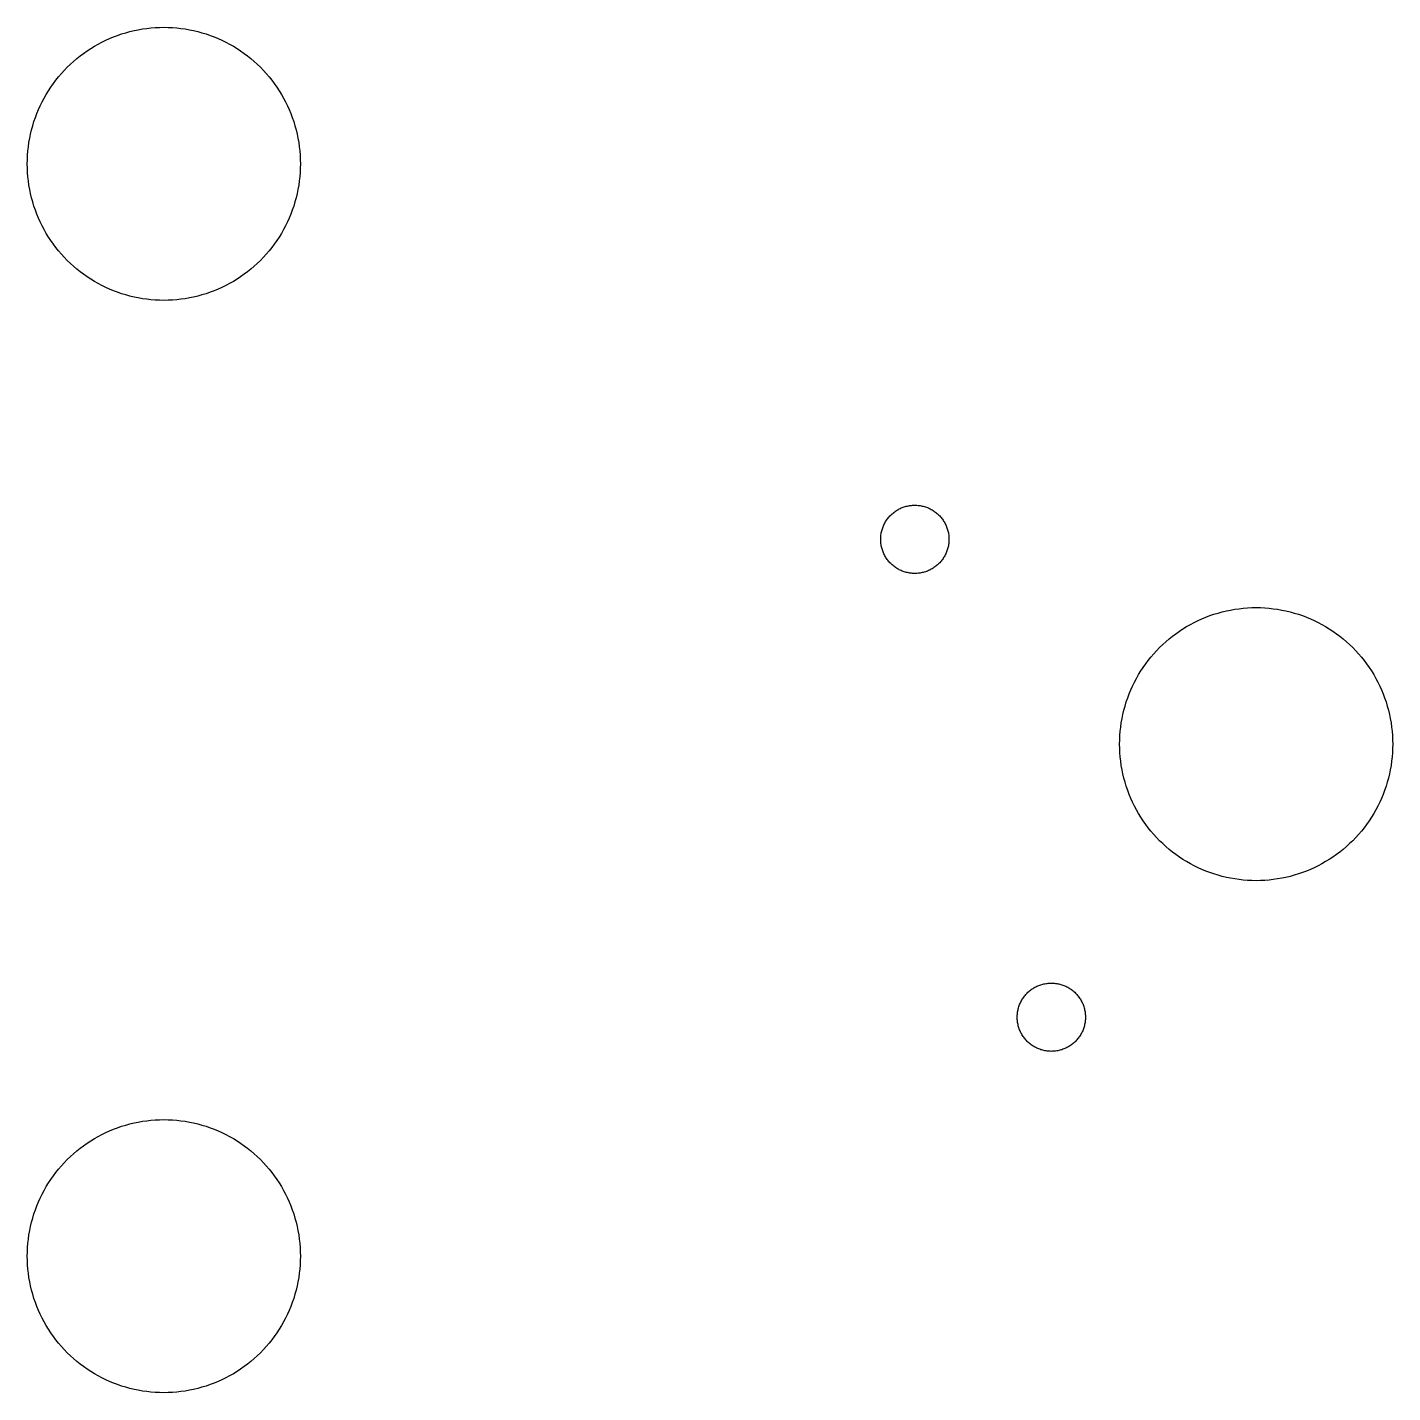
# Model space of a CAD drawing. Header units: metres. Extents: x 0 to 290, y 0 to 144.
# Drawn here: x 18.75 to 38.75, y 34.75 to 54.75 of the extents above; entities that cross this region are included whole.
import ezdxf

# ---------------------------------------------------------------- set-up
doc = ezdxf.new("R2010")
doc.units = ezdxf.units.M

msp = doc.modelspace()

# ---------------------------------------------------------------- linework, layer by layer
for p, q in [((19.9557, 54.5855), (20.0137, 54.6095)), ((20.0137, 54.6095), (20.0725, 54.6318)), ((20.0725, 54.6318), (20.132, 54.6521)), ((20.132, 54.6521), (20.192, 54.6706)), ((20.192, 54.6706), (20.2526, 54.6872)), ((20.2526, 54.6872), (20.3137, 54.7018)), ((20.3137, 54.7018), (20.3752, 54.7146)), ((20.3752, 54.7146), (20.4371, 54.7254)), ((20.4371, 54.7254), (20.4993, 54.7342)), ((20.4993, 54.7342), (20.5618, 54.7411)), ((20.5618, 54.7411), (20.6244, 54.746)), ((20.6244, 54.746), (20.6872, 54.749)), ((20.6872, 54.749), (20.75, 54.75)), ((20.75, 54.75), (20.8128, 54.749)), ((20.8128, 54.749), (20.8756, 54.746)), ((20.8756, 54.746), (20.9382, 54.7411)), ((20.9382, 54.7411), (21.0007, 54.7342)), ((21.0007, 54.7342), (21.0629, 54.7254)), ((21.0629, 54.7254), (21.1248, 54.7146)), ((21.1248, 54.7146), (21.1863, 54.7018)), ((21.1863, 54.7018), (21.2474, 54.6872)), ((21.2474, 54.6872), (21.308, 54.6706)), ((21.308, 54.6706), (21.368, 54.6521)), ((21.368, 54.6521), (21.4275, 54.6318)), ((21.4275, 54.6318), (21.4862, 54.6095)), ((21.4862, 54.6095), (21.5443, 54.5855)), ((19.5744, 54.368), (19.6258, 54.4042)), ((19.6258, 54.4042), (19.6783, 54.4386)), ((19.6783, 54.4386), (19.7319, 54.4715)), ((19.7319, 54.4715), (19.7865, 54.5026)), ((19.7865, 54.5026), (19.842, 54.532)), ((19.842, 54.532), (19.8984, 54.5596)), ((19.8984, 54.5596), (19.9557, 54.5855)), ((21.5443, 54.5855), (21.6015, 54.5596)), ((21.6015, 54.5596), (21.658, 54.532)), ((21.658, 54.532), (21.7135, 54.5026)), ((21.7135, 54.5026), (21.7681, 54.4715)), ((21.7681, 54.4715), (21.8216, 54.4386)), ((21.8216, 54.4386), (21.8742, 54.4042)), ((21.8742, 54.4042), (21.9256, 54.368)), ((19.3358, 54.1642), (19.3809, 54.2079)), ((19.3809, 54.2079), (19.4274, 54.2502)), ((19.4274, 54.2502), (19.4751, 54.291)), ((19.4751, 54.291), (19.5242, 54.3303)), ((19.5242, 54.3303), (19.5744, 54.368)), ((21.9256, 54.368), (21.9758, 54.3303)), ((21.9758, 54.3303), (22.0248, 54.291)), ((22.0248, 54.291), (22.0726, 54.2502)), ((22.0726, 54.2502), (22.1191, 54.2079)), ((22.1191, 54.2079), (22.1642, 54.1642)), ((19.1697, 53.9758), (19.209, 54.0248)), ((19.209, 54.0248), (19.2498, 54.0726)), ((19.2498, 54.0726), (19.2921, 54.1191)), ((19.2921, 54.1191), (19.3358, 54.1642)), ((22.1642, 54.1642), (22.2079, 54.1191)), ((22.2079, 54.1191), (22.2502, 54.0726)), ((22.2502, 54.0726), (22.291, 54.0248)), ((22.291, 54.0248), (22.3303, 53.9758)), ((19.0285, 53.7681), (19.0613, 53.8216)), ((19.0613, 53.8216), (19.0958, 53.8742)), ((19.0958, 53.8742), (19.132, 53.9256)), ((19.132, 53.9256), (19.1697, 53.9758)), ((22.3303, 53.9758), (22.368, 53.9256)), ((22.368, 53.9256), (22.4042, 53.8742)), ((22.4042, 53.8742), (22.4386, 53.8216)), ((22.4386, 53.8216), (22.4715, 53.7681)), ((18.9145, 53.5443), (18.9403, 53.6015)), ((18.9403, 53.6015), (18.968, 53.658)), ((18.968, 53.658), (18.9974, 53.7135)), ((18.9974, 53.7135), (19.0285, 53.7681)), ((22.4715, 53.7681), (22.5026, 53.7135)), ((22.5026, 53.7135), (22.532, 53.658)), ((22.532, 53.658), (22.5596, 53.6015)), ((22.5596, 53.6015), (22.5855, 53.5443)), ((18.8479, 53.368), (18.8682, 53.4275)), ((18.8682, 53.4275), (18.8904, 53.4862)), ((18.8904, 53.4862), (18.9145, 53.5443)), ((22.5855, 53.5443), (22.6095, 53.4862)), ((22.6095, 53.4862), (22.6318, 53.4275)), ((22.6318, 53.4275), (22.6521, 53.368)), ((18.7982, 53.1863), (18.8128, 53.2474)), ((18.8128, 53.2474), (18.8294, 53.308)), ((18.8294, 53.308), (18.8479, 53.368)), ((22.6521, 53.368), (22.6706, 53.308)), ((22.6706, 53.308), (22.6872, 53.2474)), ((22.6872, 53.2474), (22.7018, 53.1863)), ((18.7589, 52.9382), (18.7658, 53.0007)), ((18.7658, 53.0007), (18.7746, 53.0629)), ((18.7746, 53.0629), (18.7854, 53.1248)), ((18.7854, 53.1248), (18.7982, 53.1863)), ((22.7018, 53.1863), (22.7146, 53.1248)), ((22.7146, 53.1248), (22.7254, 53.0629)), ((22.7254, 53.0629), (22.7342, 53.0007)), ((22.7342, 53.0007), (22.7411, 52.9382)), ((18.75, 52.75), (18.751, 52.8128)), ((18.751, 52.8128), (18.7539, 52.8756)), ((18.7539, 52.8756), (18.7589, 52.9382)), ((22.7411, 52.9382), (22.746, 52.8756)), ((22.746, 52.8756), (22.749, 52.8128)), ((22.749, 52.8128), (22.75, 52.75)), ((18.751, 52.6872), (18.75, 52.75)), ((18.7539, 52.6244), (18.751, 52.6872)), ((18.7589, 52.5618), (18.7539, 52.6244)), ((22.746, 52.6244), (22.7411, 52.5618)), ((22.749, 52.6872), (22.746, 52.6244)), ((22.75, 52.75), (22.749, 52.6872)), ((18.7658, 52.4993), (18.7589, 52.5618)), ((18.7746, 52.4371), (18.7658, 52.4993)), ((18.7854, 52.3752), (18.7746, 52.4371)), ((22.7254, 52.4371), (22.7146, 52.3752)), ((22.7342, 52.4993), (22.7254, 52.4371)), ((22.7411, 52.5618), (22.7342, 52.4993)), ((18.7982, 52.3137), (18.7854, 52.3752)), ((18.8128, 52.2526), (18.7982, 52.3137)), ((18.8294, 52.192), (18.8128, 52.2526)), ((22.6872, 52.2526), (22.6706, 52.192)), ((22.7018, 52.3137), (22.6872, 52.2526)), ((22.7146, 52.3752), (22.7018, 52.3137)), ((18.8479, 52.132), (18.8294, 52.192)), ((18.8682, 52.0725), (18.8479, 52.132)), ((18.8904, 52.0137), (18.8682, 52.0725)), ((18.9145, 51.9557), (18.8904, 52.0137)), ((22.6095, 52.0137), (22.5855, 51.9557)), ((22.6318, 52.0725), (22.6095, 52.0137)), ((22.6521, 52.132), (22.6318, 52.0725)), ((22.6706, 52.192), (22.6521, 52.132)), ((18.9403, 51.8984), (18.9145, 51.9557)), ((18.968, 51.842), (18.9403, 51.8984)), ((18.9974, 51.7865), (18.968, 51.842)), ((22.532, 51.842), (22.5026, 51.7865)), ((22.5596, 51.8984), (22.532, 51.842)), ((22.5855, 51.9557), (22.5596, 51.8984)), ((19.0285, 51.7319), (18.9974, 51.7865)), ((19.0613, 51.6783), (19.0285, 51.7319)), ((19.0958, 51.6258), (19.0613, 51.6783)), ((19.132, 51.5744), (19.0958, 51.6258)), ((22.4042, 51.6258), (22.368, 51.5744)), ((22.4386, 51.6783), (22.4042, 51.6258)), ((22.4715, 51.7319), (22.4386, 51.6783)), ((22.5026, 51.7865), (22.4715, 51.7319)), ((19.1697, 51.5242), (19.132, 51.5744)), ((19.209, 51.4751), (19.1697, 51.5242)), ((19.2498, 51.4274), (19.209, 51.4751)), ((19.2921, 51.3809), (19.2498, 51.4274)), ((22.2502, 51.4274), (22.2079, 51.3809)), ((22.291, 51.4751), (22.2502, 51.4274)), ((22.3303, 51.5242), (22.291, 51.4751)), ((22.368, 51.5744), (22.3303, 51.5242)), ((19.3358, 51.3358), (19.2921, 51.3809)), ((19.3809, 51.2921), (19.3358, 51.3358)), ((19.4274, 51.2498), (19.3809, 51.2921)), ((19.4751, 51.209), (19.4274, 51.2498)), ((19.5242, 51.1697), (19.4751, 51.209)), ((22.0248, 51.209), (21.9758, 51.1697)), ((22.0726, 51.2498), (22.0248, 51.209)), ((22.1191, 51.2921), (22.0726, 51.2498)), ((22.1642, 51.3358), (22.1191, 51.2921)), ((22.2079, 51.3809), (22.1642, 51.3358)), ((19.5744, 51.132), (19.5242, 51.1697)), ((19.6258, 51.0958), (19.5744, 51.132)), ((19.6783, 51.0613), (19.6258, 51.0958)), ((19.7319, 51.0285), (19.6783, 51.0613)), ((19.7865, 50.9974), (19.7319, 51.0285)), ((21.7681, 51.0285), (21.7135, 50.9974)), ((21.8216, 51.0613), (21.7681, 51.0285)), ((21.8742, 51.0958), (21.8216, 51.0613)), ((21.9256, 51.132), (21.8742, 51.0958)), ((21.9758, 51.1697), (21.9256, 51.132)), ((19.842, 50.968), (19.7865, 50.9974)), ((19.8984, 50.9403), (19.842, 50.968)), ((19.9557, 50.9145), (19.8984, 50.9403)), ((20.0137, 50.8904), (19.9557, 50.9145)), ((20.0725, 50.8682), (20.0137, 50.8904)), ((20.132, 50.8479), (20.0725, 50.8682)), ((20.192, 50.8294), (20.132, 50.8479)), ((20.2526, 50.8128), (20.192, 50.8294)), ((20.3137, 50.7982), (20.2526, 50.8128)), ((21.2474, 50.8128), (21.1863, 50.7982)), ((21.308, 50.8294), (21.2474, 50.8128)), ((21.368, 50.8479), (21.308, 50.8294)), ((21.4275, 50.8682), (21.368, 50.8479)), ((21.4862, 50.8904), (21.4275, 50.8682)), ((21.5443, 50.9145), (21.4862, 50.8904)), ((21.6015, 50.9403), (21.5443, 50.9145)), ((21.658, 50.968), (21.6015, 50.9403)), ((21.7135, 50.9974), (21.658, 50.968)), ((20.3752, 50.7854), (20.3137, 50.7982)), ((20.4371, 50.7746), (20.3752, 50.7854)), ((20.4993, 50.7658), (20.4371, 50.7746)), ((20.5618, 50.7589), (20.4993, 50.7658)), ((20.6244, 50.7539), (20.5618, 50.7589)), ((20.6872, 50.751), (20.6244, 50.7539)), ((20.75, 50.75), (20.6872, 50.751)), ((20.8128, 50.751), (20.75, 50.75)), ((20.8756, 50.7539), (20.8128, 50.751)), ((20.9382, 50.7589), (20.8756, 50.7539)), ((21.0007, 50.7658), (20.9382, 50.7589)), ((21.0629, 50.7746), (21.0007, 50.7658)), ((21.1248, 50.7854), (21.0629, 50.7746)), ((21.1863, 50.7982), (21.1248, 50.7854)), ((31.3855, 47.5923), (31.3964, 47.6035)), ((31.3964, 47.6035), (31.4077, 47.6145)), ((31.4077, 47.6145), (31.4193, 47.625)), ((31.4193, 47.625), (31.4313, 47.6353)), ((31.4313, 47.6353), (31.4435, 47.6451)), ((31.4435, 47.6451), (31.4561, 47.6545)), ((31.4561, 47.6545), (31.4689, 47.6635)), ((31.4689, 47.6635), (31.4821, 47.6721)), ((31.4821, 47.6721), (31.4955, 47.6804)), ((31.4955, 47.6804), (31.5091, 47.6881)), ((31.5091, 47.6881), (31.523, 47.6955)), ((31.523, 47.6955), (31.5371, 47.7024)), ((31.5371, 47.7024), (31.5514, 47.7089)), ((31.5514, 47.7089), (31.5659, 47.7149)), ((31.5659, 47.7149), (31.5806, 47.7204)), ((31.5806, 47.7204), (31.5955, 47.7255)), ((31.5955, 47.7255), (31.6105, 47.7301)), ((31.6105, 47.7301), (31.6256, 47.7343)), ((31.6256, 47.7343), (31.6409, 47.7379)), ((31.6409, 47.7379), (31.6563, 47.7411)), ((31.6563, 47.7411), (31.6718, 47.7438)), ((31.6718, 47.7438), (31.6873, 47.746)), ((31.6873, 47.746), (31.7029, 47.7478)), ((31.7029, 47.7478), (31.7186, 47.749)), ((31.7186, 47.749), (31.7343, 47.7497)), ((31.7343, 47.7497), (31.75, 47.75)), ((31.75, 47.75), (31.7657, 47.7497)), ((31.7657, 47.7497), (31.7814, 47.749)), ((31.7814, 47.749), (31.797, 47.7478)), ((31.797, 47.7478), (31.8127, 47.746)), ((31.8127, 47.746), (31.8282, 47.7438)), ((31.8282, 47.7438), (31.8437, 47.7411)), ((31.8437, 47.7411), (31.8591, 47.7379)), ((31.8591, 47.7379), (31.8743, 47.7343)), ((31.8743, 47.7343), (31.8895, 47.7301)), ((31.8895, 47.7301), (31.9045, 47.7255)), ((31.9045, 47.7255), (31.9194, 47.7204)), ((31.9194, 47.7204), (31.9341, 47.7149)), ((31.9341, 47.7149), (31.9486, 47.7089)), ((31.9486, 47.7089), (31.9629, 47.7024)), ((31.9629, 47.7024), (31.977, 47.6955)), ((31.977, 47.6955), (31.9909, 47.6881)), ((31.9909, 47.6881), (32.0045, 47.6804)), ((32.0045, 47.6804), (32.0179, 47.6721)), ((32.0179, 47.6721), (32.031, 47.6635)), ((32.031, 47.6635), (32.0439, 47.6545)), ((32.0439, 47.6545), (32.0564, 47.6451)), ((32.0564, 47.6451), (32.0687, 47.6353)), ((32.0687, 47.6353), (32.0806, 47.625)), ((32.0806, 47.625), (32.0923, 47.6145)), ((32.0923, 47.6145), (32.1035, 47.6035)), ((32.1035, 47.6035), (32.1145, 47.5923)), ((31.2699, 47.3895), (31.2745, 47.4045)), ((31.2745, 47.4045), (31.2796, 47.4194)), ((31.2796, 47.4194), (31.2851, 47.4341)), ((31.2851, 47.4341), (31.2911, 47.4486)), ((31.2911, 47.4486), (31.2976, 47.4629)), ((31.2976, 47.4629), (31.3045, 47.477)), ((31.3045, 47.477), (31.3118, 47.4909)), ((31.3118, 47.4909), (31.3196, 47.5045)), ((31.3196, 47.5045), (31.3278, 47.5179)), ((31.3278, 47.5179), (31.3365, 47.531)), ((31.3365, 47.531), (31.3455, 47.5439)), ((31.3455, 47.5439), (31.3549, 47.5564)), ((31.3549, 47.5564), (31.3647, 47.5687)), ((31.3647, 47.5687), (31.3749, 47.5806)), ((31.3749, 47.5806), (31.3855, 47.5923)), ((32.1145, 47.5923), (32.125, 47.5806)), ((32.125, 47.5806), (32.1353, 47.5687)), ((32.1353, 47.5687), (32.1451, 47.5564)), ((32.1451, 47.5564), (32.1545, 47.5439)), ((32.1545, 47.5439), (32.1635, 47.531)), ((32.1635, 47.531), (32.1721, 47.5179)), ((32.1721, 47.5179), (32.1804, 47.5045)), ((32.1804, 47.5045), (32.1881, 47.4909)), ((32.1881, 47.4909), (32.1955, 47.477)), ((32.1955, 47.477), (32.2024, 47.4629)), ((32.2024, 47.4629), (32.2089, 47.4486)), ((32.2089, 47.4486), (32.2149, 47.4341)), ((32.2149, 47.4341), (32.2204, 47.4194)), ((32.2204, 47.4194), (32.2255, 47.4045)), ((32.2255, 47.4045), (32.2301, 47.3895)), ((31.25, 47.25), (31.2502, 47.2657)), ((31.2502, 47.2343), (31.25, 47.25)), ((31.2502, 47.2657), (31.251, 47.2814)), ((31.251, 47.2186), (31.2502, 47.2343)), ((31.251, 47.2814), (31.2522, 47.297)), ((31.2522, 47.2029), (31.251, 47.2186)), ((31.2522, 47.297), (31.2539, 47.3127)), ((31.2539, 47.1873), (31.2522, 47.2029)), ((31.2539, 47.3127), (31.2561, 47.3282)), ((31.2561, 47.3282), (31.2589, 47.3437)), ((31.2589, 47.3437), (31.262, 47.3591)), ((31.262, 47.3591), (31.2657, 47.3743)), ((31.2657, 47.3743), (31.2699, 47.3895)), ((32.2301, 47.3895), (32.2343, 47.3743)), ((32.2343, 47.3743), (32.2379, 47.3591)), ((32.2379, 47.3591), (32.2411, 47.3437)), ((32.2411, 47.3437), (32.2438, 47.3282)), ((32.2438, 47.3282), (32.246, 47.3127)), ((32.246, 47.3127), (32.2478, 47.297)), ((32.2478, 47.2029), (32.246, 47.1873)), ((32.2478, 47.297), (32.249, 47.2814)), ((32.249, 47.2186), (32.2478, 47.2029)), ((32.249, 47.2814), (32.2497, 47.2657)), ((32.2497, 47.2343), (32.249, 47.2186)), ((32.2497, 47.2657), (32.25, 47.25)), ((32.25, 47.25), (32.2497, 47.2343)), ((31.2561, 47.1718), (31.2539, 47.1873)), ((31.2589, 47.1563), (31.2561, 47.1718)), ((31.262, 47.1409), (31.2589, 47.1563)), ((31.2657, 47.1256), (31.262, 47.1409)), ((31.2699, 47.1105), (31.2657, 47.1256)), ((31.2745, 47.0955), (31.2699, 47.1105)), ((31.2796, 47.0806), (31.2745, 47.0955)), ((31.2851, 47.0659), (31.2796, 47.0806)), ((31.2911, 47.0514), (31.2851, 47.0659)), ((31.2976, 47.0371), (31.2911, 47.0514)), ((31.3045, 47.023), (31.2976, 47.0371)), ((31.3118, 47.0091), (31.3045, 47.023)), ((31.3196, 46.9955), (31.3118, 47.0091)), ((32.1881, 47.0091), (32.1804, 46.9955)), ((32.1955, 47.023), (32.1881, 47.0091)), ((32.2024, 47.0371), (32.1955, 47.023)), ((32.2089, 47.0514), (32.2024, 47.0371)), ((32.2149, 47.0659), (32.2089, 47.0514)), ((32.2204, 47.0806), (32.2149, 47.0659)), ((32.2255, 47.0955), (32.2204, 47.0806)), ((32.2301, 47.1105), (32.2255, 47.0955)), ((32.2343, 47.1256), (32.2301, 47.1105)), ((32.2379, 47.1409), (32.2343, 47.1256)), ((32.2411, 47.1563), (32.2379, 47.1409)), ((32.2438, 47.1718), (32.2411, 47.1563)), ((32.246, 47.1873), (32.2438, 47.1718)), ((31.3278, 46.9821), (31.3196, 46.9955)), ((31.3365, 46.9689), (31.3278, 46.9821)), ((31.3455, 46.9561), (31.3365, 46.9689)), ((31.3549, 46.9435), (31.3455, 46.9561)), ((31.3647, 46.9313), (31.3549, 46.9435)), ((31.3749, 46.9193), (31.3647, 46.9313)), ((31.3855, 46.9077), (31.3749, 46.9193)), ((31.3964, 46.8964), (31.3855, 46.9077)), ((31.4077, 46.8855), (31.3964, 46.8964)), ((31.4193, 46.8749), (31.4077, 46.8855)), ((31.4313, 46.8647), (31.4193, 46.8749)), ((31.4435, 46.8549), (31.4313, 46.8647)), ((31.4561, 46.8455), (31.4435, 46.8549)), ((31.4689, 46.8365), (31.4561, 46.8455)), ((31.4821, 46.8278), (31.4689, 46.8365)), ((31.4955, 46.8196), (31.4821, 46.8278)), ((31.5091, 46.8118), (31.4955, 46.8196)), ((31.523, 46.8045), (31.5091, 46.8118)), ((31.5371, 46.7976), (31.523, 46.8045)), ((31.977, 46.8045), (31.9629, 46.7976)), ((31.9909, 46.8118), (31.977, 46.8045)), ((32.0045, 46.8196), (31.9909, 46.8118)), ((32.0179, 46.8278), (32.0045, 46.8196)), ((32.031, 46.8365), (32.0179, 46.8278)), ((32.0439, 46.8455), (32.031, 46.8365)), ((32.0564, 46.8549), (32.0439, 46.8455)), ((32.0687, 46.8647), (32.0564, 46.8549)), ((32.0806, 46.8749), (32.0687, 46.8647)), ((32.0923, 46.8855), (32.0806, 46.8749)), ((32.1035, 46.8964), (32.0923, 46.8855)), ((32.1145, 46.9077), (32.1035, 46.8964)), ((32.125, 46.9193), (32.1145, 46.9077)), ((32.1353, 46.9313), (32.125, 46.9193)), ((32.1451, 46.9435), (32.1353, 46.9313)), ((32.1545, 46.9561), (32.1451, 46.9435)), ((32.1635, 46.9689), (32.1545, 46.9561)), ((32.1721, 46.9821), (32.1635, 46.9689)), ((32.1804, 46.9955), (32.1721, 46.9821)), ((31.5514, 46.7911), (31.5371, 46.7976)), ((31.5659, 46.7851), (31.5514, 46.7911)), ((31.5806, 46.7796), (31.5659, 46.7851)), ((31.5955, 46.7745), (31.5806, 46.7796)), ((31.6105, 46.7699), (31.5955, 46.7745)), ((31.6256, 46.7657), (31.6105, 46.7699)), ((31.6409, 46.762), (31.6256, 46.7657)), ((31.6563, 46.7589), (31.6409, 46.762)), ((31.6718, 46.7561), (31.6563, 46.7589)), ((31.6873, 46.7539), (31.6718, 46.7561)), ((31.7029, 46.7522), (31.6873, 46.7539)), ((31.7186, 46.751), (31.7029, 46.7522)), ((31.7343, 46.7502), (31.7186, 46.751)), ((31.75, 46.75), (31.7343, 46.7502)), ((31.7657, 46.7502), (31.75, 46.75)), ((31.7814, 46.751), (31.7657, 46.7502)), ((31.797, 46.7522), (31.7814, 46.751)), ((31.8127, 46.7539), (31.797, 46.7522)), ((31.8282, 46.7561), (31.8127, 46.7539)), ((31.8437, 46.7589), (31.8282, 46.7561)), ((31.8591, 46.762), (31.8437, 46.7589)), ((31.8743, 46.7657), (31.8591, 46.762)), ((31.8895, 46.7699), (31.8743, 46.7657)), ((31.9045, 46.7745), (31.8895, 46.7699)), ((31.9194, 46.7796), (31.9045, 46.7745)), ((31.9341, 46.7851), (31.9194, 46.7796)), ((31.9486, 46.7911), (31.9341, 46.7851)), ((31.9629, 46.7976), (31.9486, 46.7911)), ((36.2526, 46.1872), (36.3137, 46.2018)), ((36.3137, 46.2018), (36.3752, 46.2146)), ((36.3752, 46.2146), (36.4371, 46.2254)), ((36.4371, 46.2254), (36.4993, 46.2342)), ((36.4993, 46.2342), (36.5618, 46.2411)), ((36.5618, 46.2411), (36.6244, 46.246)), ((36.6244, 46.246), (36.6872, 46.249)), ((36.6872, 46.249), (36.75, 46.25)), ((36.75, 46.25), (36.8128, 46.249)), ((36.8128, 46.249), (36.8756, 46.246)), ((36.8756, 46.246), (36.9382, 46.2411)), ((36.9382, 46.2411), (37.0007, 46.2342)), ((37.0007, 46.2342), (37.0629, 46.2254)), ((37.0629, 46.2254), (37.1248, 46.2146)), ((37.1248, 46.2146), (37.1863, 46.2018)), ((37.1863, 46.2018), (37.2474, 46.1872)), ((35.7319, 45.9715), (35.7865, 46.0026)), ((35.7865, 46.0026), (35.842, 46.032)), ((35.842, 46.032), (35.8984, 46.0596)), ((35.8984, 46.0596), (35.9557, 46.0855)), ((35.9557, 46.0855), (36.0137, 46.1095)), ((36.0137, 46.1095), (36.0725, 46.1318)), ((36.0725, 46.1318), (36.132, 46.1521)), ((36.132, 46.1521), (36.192, 46.1706)), ((36.192, 46.1706), (36.2526, 46.1872)), ((37.2474, 46.1872), (37.308, 46.1706)), ((37.308, 46.1706), (37.368, 46.1521)), ((37.368, 46.1521), (37.4275, 46.1318)), ((37.4275, 46.1318), (37.4862, 46.1095)), ((37.4862, 46.1095), (37.5443, 46.0855)), ((37.5443, 46.0855), (37.6015, 46.0596)), ((37.6015, 46.0596), (37.658, 46.032)), ((37.658, 46.032), (37.7135, 46.0026)), ((37.7135, 46.0026), (37.7681, 45.9715)), ((35.4751, 45.791), (35.5242, 45.8303)), ((35.5242, 45.8303), (35.5744, 45.868)), ((35.5744, 45.868), (35.6258, 45.9042)), ((35.6258, 45.9042), (35.6783, 45.9386)), ((35.6783, 45.9386), (35.7319, 45.9715)), ((37.7681, 45.9715), (37.8216, 45.9386)), ((37.8216, 45.9386), (37.8742, 45.9042)), ((37.8742, 45.9042), (37.9256, 45.868)), ((37.9256, 45.868), (37.9758, 45.8303)), ((37.9758, 45.8303), (38.0248, 45.791)), ((35.2498, 45.5726), (35.2921, 45.6191)), ((35.2921, 45.6191), (35.3358, 45.6642)), ((35.3358, 45.6642), (35.3809, 45.7079)), ((35.3809, 45.7079), (35.4274, 45.7502)), ((35.4274, 45.7502), (35.4751, 45.791)), ((38.0248, 45.791), (38.0726, 45.7502)), ((38.0726, 45.7502), (38.1191, 45.7079)), ((38.1191, 45.7079), (38.1642, 45.6642)), ((38.1642, 45.6642), (38.2079, 45.6191)), ((38.2079, 45.6191), (38.2502, 45.5726)), ((35.0958, 45.3742), (35.132, 45.4256)), ((35.132, 45.4256), (35.1697, 45.4758)), ((35.1697, 45.4758), (35.209, 45.5248)), ((35.209, 45.5248), (35.2498, 45.5726)), ((38.2502, 45.5726), (38.291, 45.5248)), ((38.291, 45.5248), (38.3303, 45.4758)), ((38.3303, 45.4758), (38.368, 45.4256)), ((38.368, 45.4256), (38.4042, 45.3742)), ((34.968, 45.158), (34.9974, 45.2135)), ((34.9974, 45.2135), (35.0285, 45.2681)), ((35.0285, 45.2681), (35.0613, 45.3216)), ((35.0613, 45.3216), (35.0958, 45.3742)), ((38.4042, 45.3742), (38.4386, 45.3216)), ((38.4386, 45.3216), (38.4715, 45.2681)), ((38.4715, 45.2681), (38.5026, 45.2135)), ((38.5026, 45.2135), (38.532, 45.158)), ((34.8904, 44.9862), (34.9145, 45.0443)), ((34.9145, 45.0443), (34.9403, 45.1015)), ((34.9403, 45.1015), (34.968, 45.158)), ((38.532, 45.158), (38.5596, 45.1015)), ((38.5596, 45.1015), (38.5855, 45.0443)), ((38.5855, 45.0443), (38.6095, 44.9862)), ((34.8128, 44.7474), (34.8294, 44.808)), ((34.8294, 44.808), (34.8479, 44.868)), ((34.8479, 44.868), (34.8682, 44.9275)), ((34.8682, 44.9275), (34.8904, 44.9862)), ((38.6095, 44.9862), (38.6318, 44.9275)), ((38.6318, 44.9275), (38.6521, 44.868)), ((38.6521, 44.868), (38.6706, 44.808)), ((38.6706, 44.808), (38.6872, 44.7474)), ((34.7746, 44.5629), (34.7854, 44.6248)), ((34.7854, 44.6248), (34.7982, 44.6863)), ((34.7982, 44.6863), (34.8128, 44.7474)), ((38.6872, 44.7474), (38.7018, 44.6863)), ((38.7018, 44.6863), (38.7146, 44.6248)), ((38.7146, 44.6248), (38.7254, 44.5629)), ((34.7539, 44.3756), (34.7589, 44.4382)), ((34.7589, 44.4382), (34.7658, 44.5007)), ((34.7658, 44.5007), (34.7746, 44.5629)), ((38.7254, 44.5629), (38.7342, 44.5007)), ((38.7342, 44.5007), (38.7411, 44.4382)), ((38.7411, 44.4382), (38.746, 44.3756)), ((34.75, 44.25), (34.751, 44.3128)), ((34.751, 44.1872), (34.75, 44.25)), ((34.751, 44.3128), (34.7539, 44.3756)), ((38.746, 44.3756), (38.749, 44.3128)), ((38.749, 44.3128), (38.75, 44.25)), ((38.75, 44.25), (38.749, 44.1872)), ((34.7539, 44.1244), (34.751, 44.1872)), ((34.7589, 44.0618), (34.7539, 44.1244)), ((34.7658, 43.9993), (34.7589, 44.0618)), ((38.7411, 44.0618), (38.7342, 43.9993)), ((38.746, 44.1244), (38.7411, 44.0618)), ((38.749, 44.1872), (38.746, 44.1244)), ((34.7746, 43.9371), (34.7658, 43.9993)), ((34.7854, 43.8752), (34.7746, 43.9371)), ((34.7982, 43.8137), (34.7854, 43.8752)), ((34.8128, 43.7526), (34.7982, 43.8137)), ((38.7018, 43.8137), (38.6872, 43.7526)), ((38.7146, 43.8752), (38.7018, 43.8137)), ((38.7254, 43.9371), (38.7146, 43.8752)), ((38.7342, 43.9993), (38.7254, 43.9371)), ((34.8294, 43.692), (34.8128, 43.7526)), ((34.8479, 43.632), (34.8294, 43.692)), ((34.8682, 43.5725), (34.8479, 43.632)), ((38.6521, 43.632), (38.6318, 43.5725)), ((38.6706, 43.692), (38.6521, 43.632)), ((38.6872, 43.7526), (38.6706, 43.692)), ((34.8904, 43.5137), (34.8682, 43.5725)), ((34.9145, 43.4557), (34.8904, 43.5137)), ((34.9403, 43.3984), (34.9145, 43.4557)), ((38.5855, 43.4557), (38.5596, 43.3984)), ((38.6095, 43.5137), (38.5855, 43.4557)), ((38.6318, 43.5725), (38.6095, 43.5137)), ((34.968, 43.342), (34.9403, 43.3984)), ((34.9974, 43.2865), (34.968, 43.342)), ((35.0285, 43.2319), (34.9974, 43.2865)), ((35.0613, 43.1783), (35.0285, 43.2319)), ((38.4715, 43.2319), (38.4386, 43.1783)), ((38.5026, 43.2865), (38.4715, 43.2319)), ((38.532, 43.342), (38.5026, 43.2865)), ((38.5596, 43.3984), (38.532, 43.342)), ((35.0958, 43.1258), (35.0613, 43.1783)), ((35.132, 43.0744), (35.0958, 43.1258)), ((35.1697, 43.0242), (35.132, 43.0744)), ((35.209, 42.9751), (35.1697, 43.0242)), ((38.3303, 43.0242), (38.291, 42.9751)), ((38.368, 43.0744), (38.3303, 43.0242)), ((38.4042, 43.1258), (38.368, 43.0744)), ((38.4386, 43.1783), (38.4042, 43.1258)), ((35.2498, 42.9274), (35.209, 42.9751)), ((35.2921, 42.8809), (35.2498, 42.9274)), ((35.3358, 42.8358), (35.2921, 42.8809)), ((35.3809, 42.7921), (35.3358, 42.8358)), ((38.1642, 42.8358), (38.1191, 42.7921)), ((38.2079, 42.8809), (38.1642, 42.8358)), ((38.2502, 42.9274), (38.2079, 42.8809)), ((38.291, 42.9751), (38.2502, 42.9274)), ((35.4274, 42.7498), (35.3809, 42.7921)), ((35.4751, 42.709), (35.4274, 42.7498)), ((35.5242, 42.6697), (35.4751, 42.709)), ((35.5744, 42.632), (35.5242, 42.6697)), ((35.6258, 42.5958), (35.5744, 42.632)), ((37.9256, 42.632), (37.8742, 42.5958)), ((37.9758, 42.6697), (37.9256, 42.632)), ((38.0248, 42.709), (37.9758, 42.6697)), ((38.0726, 42.7498), (38.0248, 42.709)), ((38.1191, 42.7921), (38.0726, 42.7498)), ((35.6783, 42.5613), (35.6258, 42.5958)), ((35.7319, 42.5285), (35.6783, 42.5613)), ((35.7865, 42.4974), (35.7319, 42.5285)), ((35.842, 42.468), (35.7865, 42.4974)), ((35.8984, 42.4403), (35.842, 42.468)), ((35.9557, 42.4145), (35.8984, 42.4403)), ((36.0137, 42.3904), (35.9557, 42.4145)), ((37.5443, 42.4145), (37.4862, 42.3904)), ((37.6015, 42.4403), (37.5443, 42.4145)), ((37.658, 42.468), (37.6015, 42.4403)), ((37.7135, 42.4974), (37.658, 42.468)), ((37.7681, 42.5285), (37.7135, 42.4974)), ((37.8216, 42.5613), (37.7681, 42.5285)), ((37.8742, 42.5958), (37.8216, 42.5613)), ((36.0725, 42.3682), (36.0137, 42.3904)), ((36.132, 42.3479), (36.0725, 42.3682)), ((36.192, 42.3294), (36.132, 42.3479)), ((36.2526, 42.3128), (36.192, 42.3294)), ((36.3137, 42.2982), (36.2526, 42.3128)), ((36.3752, 42.2854), (36.3137, 42.2982)), ((36.4371, 42.2746), (36.3752, 42.2854)), ((36.4993, 42.2658), (36.4371, 42.2746)), ((36.5618, 42.2589), (36.4993, 42.2658)), ((36.6244, 42.2539), (36.5618, 42.2589)), ((36.6872, 42.251), (36.6244, 42.2539)), ((36.75, 42.25), (36.6872, 42.251)), ((36.8128, 42.251), (36.75, 42.25)), ((36.8756, 42.2539), (36.8128, 42.251)), ((36.9382, 42.2589), (36.8756, 42.2539)), ((37.0007, 42.2658), (36.9382, 42.2589)), ((37.0629, 42.2746), (37.0007, 42.2658)), ((37.1248, 42.2854), (37.0629, 42.2746)), ((37.1863, 42.2982), (37.1248, 42.2854)), ((37.2474, 42.3128), (37.1863, 42.2982)), ((37.308, 42.3294), (37.2474, 42.3128)), ((37.368, 42.3479), (37.308, 42.3294)), ((37.4275, 42.3682), (37.368, 42.3479)), ((37.4862, 42.3904), (37.4275, 42.3682)), ((33.3855, 40.5923), (33.3964, 40.6035)), ((33.3964, 40.6035), (33.4077, 40.6145)), ((33.4077, 40.6145), (33.4193, 40.625)), ((33.4193, 40.625), (33.4313, 40.6353)), ((33.4313, 40.6353), (33.4435, 40.6451)), ((33.4435, 40.6451), (33.4561, 40.6545)), ((33.4561, 40.6545), (33.4689, 40.6635)), ((33.4689, 40.6635), (33.4821, 40.6721)), ((33.4821, 40.6721), (33.4955, 40.6804)), ((33.4955, 40.6804), (33.5091, 40.6881)), ((33.5091, 40.6881), (33.523, 40.6955)), ((33.523, 40.6955), (33.5371, 40.7024)), ((33.5371, 40.7024), (33.5514, 40.7089)), ((33.5514, 40.7089), (33.5659, 40.7149)), ((33.5659, 40.7149), (33.5806, 40.7204)), ((33.5806, 40.7204), (33.5955, 40.7255)), ((33.5955, 40.7255), (33.6105, 40.7301)), ((33.6105, 40.7301), (33.6256, 40.7343)), ((33.6256, 40.7343), (33.6409, 40.7379)), ((33.6409, 40.7379), (33.6563, 40.7411)), ((33.6563, 40.7411), (33.6718, 40.7438)), ((33.6718, 40.7438), (33.6873, 40.746)), ((33.6873, 40.746), (33.7029, 40.7478)), ((33.7029, 40.7478), (33.7186, 40.749)), ((33.7186, 40.749), (33.7343, 40.7497)), ((33.7343, 40.7497), (33.75, 40.75)), ((33.75, 40.75), (33.7657, 40.7497)), ((33.7657, 40.7497), (33.7814, 40.749)), ((33.7814, 40.749), (33.797, 40.7478)), ((33.797, 40.7478), (33.8127, 40.746)), ((33.8127, 40.746), (33.8282, 40.7438)), ((33.8282, 40.7438), (33.8437, 40.7411)), ((33.8437, 40.7411), (33.8591, 40.7379)), ((33.8591, 40.7379), (33.8743, 40.7343)), ((33.8743, 40.7343), (33.8895, 40.7301)), ((33.8895, 40.7301), (33.9045, 40.7255)), ((33.9045, 40.7255), (33.9194, 40.7204)), ((33.9194, 40.7204), (33.9341, 40.7149)), ((33.9341, 40.7149), (33.9486, 40.7089)), ((33.9486, 40.7089), (33.9629, 40.7024)), ((33.9629, 40.7024), (33.977, 40.6955)), ((33.977, 40.6955), (33.9909, 40.6881)), ((33.9909, 40.6881), (34.0045, 40.6804)), ((34.0045, 40.6804), (34.0179, 40.6721)), ((34.0179, 40.6721), (34.031, 40.6635)), ((34.031, 40.6635), (34.0439, 40.6545)), ((34.0439, 40.6545), (34.0564, 40.6451)), ((34.0564, 40.6451), (34.0687, 40.6353)), ((34.0687, 40.6353), (34.0806, 40.625)), ((34.0806, 40.625), (34.0923, 40.6145)), ((34.0923, 40.6145), (34.1035, 40.6035)), ((34.1035, 40.6035), (34.1145, 40.5923)), ((33.2699, 40.3895), (33.2745, 40.4045)), ((33.2745, 40.4045), (33.2796, 40.4194)), ((33.2796, 40.4194), (33.2851, 40.4341)), ((33.2851, 40.4341), (33.2911, 40.4486)), ((33.2911, 40.4486), (33.2976, 40.4629)), ((33.2976, 40.4629), (33.3045, 40.477)), ((33.3045, 40.477), (33.3118, 40.4909)), ((33.3118, 40.4909), (33.3196, 40.5045)), ((33.3196, 40.5045), (33.3278, 40.5179)), ((33.3278, 40.5179), (33.3365, 40.531)), ((33.3365, 40.531), (33.3455, 40.5439)), ((33.3455, 40.5439), (33.3549, 40.5564)), ((33.3549, 40.5564), (33.3647, 40.5687)), ((33.3647, 40.5687), (33.3749, 40.5806)), ((33.3749, 40.5806), (33.3855, 40.5923)), ((34.1145, 40.5923), (34.125, 40.5806)), ((34.125, 40.5806), (34.1353, 40.5687)), ((34.1353, 40.5687), (34.1451, 40.5564)), ((34.1451, 40.5564), (34.1545, 40.5439)), ((34.1545, 40.5439), (34.1635, 40.531)), ((34.1635, 40.531), (34.1721, 40.5179)), ((34.1721, 40.5179), (34.1804, 40.5045)), ((34.1804, 40.5045), (34.1881, 40.4909)), ((34.1881, 40.4909), (34.1955, 40.477)), ((34.1955, 40.477), (34.2024, 40.4629)), ((34.2024, 40.4629), (34.2089, 40.4486)), ((34.2089, 40.4486), (34.2149, 40.4341)), ((34.2149, 40.4341), (34.2204, 40.4194)), ((34.2204, 40.4194), (34.2255, 40.4045)), ((34.2255, 40.4045), (34.2301, 40.3895)), ((33.25, 40.25), (33.2502, 40.2657)), ((33.2502, 40.2343), (33.25, 40.25)), ((33.2502, 40.2657), (33.251, 40.2814)), ((33.251, 40.2186), (33.2502, 40.2343)), ((33.251, 40.2814), (33.2522, 40.297)), ((33.2522, 40.2029), (33.251, 40.2186)), ((33.2522, 40.297), (33.2539, 40.3127)), ((33.2539, 40.1873), (33.2522, 40.2029)), ((33.2539, 40.3127), (33.2561, 40.3282)), ((33.2561, 40.3282), (33.2589, 40.3437)), ((33.2589, 40.3437), (33.262, 40.3591)), ((33.262, 40.3591), (33.2657, 40.3743)), ((33.2657, 40.3743), (33.2699, 40.3895)), ((34.2301, 40.3895), (34.2343, 40.3743)), ((34.2343, 40.3743), (34.2379, 40.3591)), ((34.2379, 40.3591), (34.2411, 40.3437)), ((34.2411, 40.3437), (34.2438, 40.3282)), ((34.2438, 40.3282), (34.246, 40.3127)), ((34.246, 40.3127), (34.2478, 40.297)), ((34.2478, 40.2029), (34.246, 40.1873)), ((34.2478, 40.297), (34.249, 40.2814)), ((34.249, 40.2186), (34.2478, 40.2029)), ((34.249, 40.2814), (34.2497, 40.2657)), ((34.2497, 40.2343), (34.249, 40.2186)), ((34.2497, 40.2657), (34.25, 40.25)), ((34.25, 40.25), (34.2497, 40.2343)), ((33.2561, 40.1718), (33.2539, 40.1873)), ((33.2589, 40.1563), (33.2561, 40.1718)), ((33.262, 40.1409), (33.2589, 40.1563)), ((33.2657, 40.1256), (33.262, 40.1409)), ((33.2699, 40.1105), (33.2657, 40.1256)), ((33.2745, 40.0955), (33.2699, 40.1105)), ((33.2796, 40.0806), (33.2745, 40.0955)), ((33.2851, 40.0659), (33.2796, 40.0806)), ((33.2911, 40.0514), (33.2851, 40.0659)), ((33.2976, 40.0371), (33.2911, 40.0514)), ((33.3045, 40.023), (33.2976, 40.0371)), ((33.3118, 40.0091), (33.3045, 40.023)), ((33.3196, 39.9955), (33.3118, 40.0091)), ((34.1881, 40.0091), (34.1804, 39.9955)), ((34.1955, 40.023), (34.1881, 40.0091)), ((34.2024, 40.0371), (34.1955, 40.023)), ((34.2089, 40.0514), (34.2024, 40.0371)), ((34.2149, 40.0659), (34.2089, 40.0514)), ((34.2204, 40.0806), (34.2149, 40.0659)), ((34.2255, 40.0955), (34.2204, 40.0806)), ((34.2301, 40.1105), (34.2255, 40.0955)), ((34.2343, 40.1256), (34.2301, 40.1105)), ((34.2379, 40.1409), (34.2343, 40.1256)), ((34.2411, 40.1563), (34.2379, 40.1409)), ((34.2438, 40.1718), (34.2411, 40.1563)), ((34.246, 40.1873), (34.2438, 40.1718)), ((33.3278, 39.9821), (33.3196, 39.9955)), ((33.3365, 39.9689), (33.3278, 39.9821)), ((33.3455, 39.9561), (33.3365, 39.9689)), ((33.3549, 39.9435), (33.3455, 39.9561)), ((33.3647, 39.9313), (33.3549, 39.9435)), ((33.3749, 39.9193), (33.3647, 39.9313)), ((33.3855, 39.9077), (33.3749, 39.9193)), ((33.3964, 39.8964), (33.3855, 39.9077)), ((33.4077, 39.8855), (33.3964, 39.8964)), ((33.4193, 39.8749), (33.4077, 39.8855)), ((33.4313, 39.8647), (33.4193, 39.8749)), ((33.4435, 39.8549), (33.4313, 39.8647)), ((33.4561, 39.8455), (33.4435, 39.8549)), ((33.4689, 39.8365), (33.4561, 39.8455)), ((33.4821, 39.8278), (33.4689, 39.8365)), ((33.4955, 39.8196), (33.4821, 39.8278)), ((33.5091, 39.8118), (33.4955, 39.8196)), ((33.523, 39.8045), (33.5091, 39.8118)), ((33.5371, 39.7976), (33.523, 39.8045)), ((33.977, 39.8045), (33.9629, 39.7976)), ((33.9909, 39.8118), (33.977, 39.8045)), ((34.0045, 39.8196), (33.9909, 39.8118)), ((34.0179, 39.8278), (34.0045, 39.8196)), ((34.031, 39.8365), (34.0179, 39.8278)), ((34.0439, 39.8455), (34.031, 39.8365)), ((34.0564, 39.8549), (34.0439, 39.8455)), ((34.0687, 39.8647), (34.0564, 39.8549)), ((34.0806, 39.8749), (34.0687, 39.8647)), ((34.0923, 39.8855), (34.0806, 39.8749)), ((34.1035, 39.8964), (34.0923, 39.8855)), ((34.1145, 39.9077), (34.1035, 39.8964)), ((34.125, 39.9193), (34.1145, 39.9077)), ((34.1353, 39.9313), (34.125, 39.9193)), ((34.1451, 39.9435), (34.1353, 39.9313)), ((34.1545, 39.9561), (34.1451, 39.9435)), ((34.1635, 39.9689), (34.1545, 39.9561)), ((34.1721, 39.9821), (34.1635, 39.9689)), ((34.1804, 39.9955), (34.1721, 39.9821)), ((33.5514, 39.7911), (33.5371, 39.7976)), ((33.5659, 39.7851), (33.5514, 39.7911)), ((33.5806, 39.7796), (33.5659, 39.7851)), ((33.5955, 39.7745), (33.5806, 39.7796)), ((33.6105, 39.7699), (33.5955, 39.7745)), ((33.6256, 39.7657), (33.6105, 39.7699)), ((33.6409, 39.762), (33.6256, 39.7657)), ((33.6563, 39.7589), (33.6409, 39.762)), ((33.6718, 39.7561), (33.6563, 39.7589)), ((33.6873, 39.7539), (33.6718, 39.7561)), ((33.7029, 39.7522), (33.6873, 39.7539)), ((33.7186, 39.751), (33.7029, 39.7522)), ((33.7343, 39.7502), (33.7186, 39.751)), ((33.75, 39.75), (33.7343, 39.7502)), ((33.7657, 39.7502), (33.75, 39.75)), ((33.7814, 39.751), (33.7657, 39.7502)), ((33.797, 39.7522), (33.7814, 39.751)), ((33.8127, 39.7539), (33.797, 39.7522)), ((33.8282, 39.7561), (33.8127, 39.7539)), ((33.8437, 39.7589), (33.8282, 39.7561)), ((33.8591, 39.762), (33.8437, 39.7589)), ((33.8743, 39.7657), (33.8591, 39.762)), ((33.8895, 39.7699), (33.8743, 39.7657)), ((33.9045, 39.7745), (33.8895, 39.7699)), ((33.9194, 39.7796), (33.9045, 39.7745)), ((33.9341, 39.7851), (33.9194, 39.7796)), ((33.9486, 39.7911), (33.9341, 39.7851)), ((33.9629, 39.7976), (33.9486, 39.7911)), ((19.9557, 38.5855), (20.0137, 38.6095)), ((20.0137, 38.6095), (20.0725, 38.6318)), ((20.0725, 38.6318), (20.132, 38.6521)), ((20.132, 38.6521), (20.192, 38.6706)), ((20.192, 38.6706), (20.2526, 38.6872)), ((20.2526, 38.6872), (20.3137, 38.7018)), ((20.3137, 38.7018), (20.3752, 38.7146)), ((20.3752, 38.7146), (20.4371, 38.7254)), ((20.4371, 38.7254), (20.4993, 38.7342)), ((20.4993, 38.7342), (20.5618, 38.7411)), ((20.5618, 38.7411), (20.6244, 38.746)), ((20.6244, 38.746), (20.6872, 38.749)), ((20.6872, 38.749), (20.75, 38.75)), ((20.75, 38.75), (20.8128, 38.749)), ((20.8128, 38.749), (20.8756, 38.746)), ((20.8756, 38.746), (20.9382, 38.7411)), ((20.9382, 38.7411), (21.0007, 38.7342)), ((21.0007, 38.7342), (21.0629, 38.7254)), ((21.0629, 38.7254), (21.1248, 38.7146)), ((21.1248, 38.7146), (21.1863, 38.7018)), ((21.1863, 38.7018), (21.2474, 38.6872)), ((21.2474, 38.6872), (21.308, 38.6706)), ((21.308, 38.6706), (21.368, 38.6521)), ((21.368, 38.6521), (21.4275, 38.6318)), ((21.4275, 38.6318), (21.4862, 38.6095)), ((21.4862, 38.6095), (21.5443, 38.5855)), ((19.5744, 38.368), (19.6258, 38.4042)), ((19.6258, 38.4042), (19.6783, 38.4386)), ((19.6783, 38.4386), (19.7319, 38.4715)), ((19.7319, 38.4715), (19.7865, 38.5026)), ((19.7865, 38.5026), (19.842, 38.532)), ((19.842, 38.532), (19.8984, 38.5596)), ((19.8984, 38.5596), (19.9557, 38.5855)), ((21.5443, 38.5855), (21.6015, 38.5596)), ((21.6015, 38.5596), (21.658, 38.532)), ((21.658, 38.532), (21.7135, 38.5026)), ((21.7135, 38.5026), (21.7681, 38.4715)), ((21.7681, 38.4715), (21.8216, 38.4386)), ((21.8216, 38.4386), (21.8742, 38.4042)), ((21.8742, 38.4042), (21.9256, 38.368)), ((19.3358, 38.1642), (19.3809, 38.2079)), ((19.3809, 38.2079), (19.4274, 38.2502)), ((19.4274, 38.2502), (19.4751, 38.291)), ((19.4751, 38.291), (19.5242, 38.3303)), ((19.5242, 38.3303), (19.5744, 38.368)), ((21.9256, 38.368), (21.9758, 38.3303)), ((21.9758, 38.3303), (22.0248, 38.291)), ((22.0248, 38.291), (22.0726, 38.2502)), ((22.0726, 38.2502), (22.1191, 38.2079)), ((22.1191, 38.2079), (22.1642, 38.1642)), ((19.1697, 37.9758), (19.209, 38.0248)), ((19.209, 38.0248), (19.2498, 38.0726)), ((19.2498, 38.0726), (19.2921, 38.1191)), ((19.2921, 38.1191), (19.3358, 38.1642)), ((22.1642, 38.1642), (22.2079, 38.1191)), ((22.2079, 38.1191), (22.2502, 38.0726)), ((22.2502, 38.0726), (22.291, 38.0248)), ((22.291, 38.0248), (22.3303, 37.9758)), ((19.0285, 37.7681), (19.0613, 37.8216)), ((19.0613, 37.8216), (19.0958, 37.8742)), ((19.0958, 37.8742), (19.132, 37.9256)), ((19.132, 37.9256), (19.1697, 37.9758)), ((22.3303, 37.9758), (22.368, 37.9256)), ((22.368, 37.9256), (22.4042, 37.8742)), ((22.4042, 37.8742), (22.4386, 37.8216)), ((22.4386, 37.8216), (22.4715, 37.7681)), ((18.9145, 37.5443), (18.9403, 37.6015)), ((18.9403, 37.6015), (18.968, 37.658)), ((18.968, 37.658), (18.9974, 37.7135)), ((18.9974, 37.7135), (19.0285, 37.7681)), ((22.4715, 37.7681), (22.5026, 37.7135)), ((22.5026, 37.7135), (22.532, 37.658)), ((22.532, 37.658), (22.5596, 37.6015)), ((22.5596, 37.6015), (22.5855, 37.5443)), ((18.8479, 37.368), (18.8682, 37.4275)), ((18.8682, 37.4275), (18.8904, 37.4862)), ((18.8904, 37.4862), (18.9145, 37.5443)), ((22.5855, 37.5443), (22.6095, 37.4862)), ((22.6095, 37.4862), (22.6318, 37.4275)), ((22.6318, 37.4275), (22.6521, 37.368)), ((18.7982, 37.1863), (18.8128, 37.2474)), ((18.8128, 37.2474), (18.8294, 37.308)), ((18.8294, 37.308), (18.8479, 37.368)), ((22.6521, 37.368), (22.6706, 37.308)), ((22.6706, 37.308), (22.6872, 37.2474)), ((22.6872, 37.2474), (22.7018, 37.1863)), ((18.7589, 36.9382), (18.7658, 37.0007)), ((18.7658, 37.0007), (18.7746, 37.0629)), ((18.7746, 37.0629), (18.7854, 37.1248)), ((18.7854, 37.1248), (18.7982, 37.1863)), ((22.7018, 37.1863), (22.7146, 37.1248)), ((22.7146, 37.1248), (22.7254, 37.0629)), ((22.7254, 37.0629), (22.7342, 37.0007)), ((22.7342, 37.0007), (22.7411, 36.9382)), ((18.75, 36.75), (18.751, 36.8128)), ((18.751, 36.8128), (18.7539, 36.8756)), ((18.7539, 36.8756), (18.7589, 36.9382)), ((22.7411, 36.9382), (22.746, 36.8756)), ((22.746, 36.8756), (22.749, 36.8128)), ((22.749, 36.8128), (22.75, 36.75)), ((18.751, 36.6872), (18.75, 36.75)), ((18.7539, 36.6244), (18.751, 36.6872)), ((18.7589, 36.5618), (18.7539, 36.6244)), ((22.746, 36.6244), (22.7411, 36.5618)), ((22.749, 36.6872), (22.746, 36.6244)), ((22.75, 36.75), (22.749, 36.6872)), ((18.7658, 36.4993), (18.7589, 36.5618)), ((18.7746, 36.4371), (18.7658, 36.4993)), ((18.7854, 36.3752), (18.7746, 36.4371)), ((22.7254, 36.4371), (22.7146, 36.3752)), ((22.7342, 36.4993), (22.7254, 36.4371)), ((22.7411, 36.5618), (22.7342, 36.4993)), ((18.7982, 36.3137), (18.7854, 36.3752)), ((18.8128, 36.2526), (18.7982, 36.3137)), ((18.8294, 36.192), (18.8128, 36.2526)), ((22.6872, 36.2526), (22.6706, 36.192)), ((22.7018, 36.3137), (22.6872, 36.2526)), ((22.7146, 36.3752), (22.7018, 36.3137)), ((18.8479, 36.132), (18.8294, 36.192)), ((18.8682, 36.0725), (18.8479, 36.132)), ((18.8904, 36.0137), (18.8682, 36.0725)), ((18.9145, 35.9557), (18.8904, 36.0137)), ((22.6095, 36.0137), (22.5855, 35.9557)), ((22.6318, 36.0725), (22.6095, 36.0137)), ((22.6521, 36.132), (22.6318, 36.0725)), ((22.6706, 36.192), (22.6521, 36.132)), ((18.9403, 35.8984), (18.9145, 35.9557)), ((18.968, 35.842), (18.9403, 35.8984)), ((18.9974, 35.7865), (18.968, 35.842)), ((22.532, 35.842), (22.5026, 35.7865)), ((22.5596, 35.8984), (22.532, 35.842)), ((22.5855, 35.9557), (22.5596, 35.8984)), ((19.0285, 35.7319), (18.9974, 35.7865)), ((19.0613, 35.6783), (19.0285, 35.7319)), ((19.0958, 35.6258), (19.0613, 35.6783)), ((19.132, 35.5744), (19.0958, 35.6258)), ((22.4042, 35.6258), (22.368, 35.5744)), ((22.4386, 35.6783), (22.4042, 35.6258)), ((22.4715, 35.7319), (22.4386, 35.6783)), ((22.5026, 35.7865), (22.4715, 35.7319)), ((19.1697, 35.5242), (19.132, 35.5744)), ((19.209, 35.4751), (19.1697, 35.5242)), ((19.2498, 35.4274), (19.209, 35.4751)), ((19.2921, 35.3809), (19.2498, 35.4274)), ((22.2502, 35.4274), (22.2079, 35.3809)), ((22.291, 35.4751), (22.2502, 35.4274)), ((22.3303, 35.5242), (22.291, 35.4751)), ((22.368, 35.5744), (22.3303, 35.5242)), ((19.3358, 35.3358), (19.2921, 35.3809)), ((19.3809, 35.2921), (19.3358, 35.3358)), ((19.4274, 35.2498), (19.3809, 35.2921)), ((19.4751, 35.209), (19.4274, 35.2498)), ((19.5242, 35.1697), (19.4751, 35.209)), ((22.0248, 35.209), (21.9758, 35.1697)), ((22.0726, 35.2498), (22.0248, 35.209)), ((22.1191, 35.2921), (22.0726, 35.2498)), ((22.1642, 35.3358), (22.1191, 35.2921)), ((22.2079, 35.3809), (22.1642, 35.3358)), ((19.5744, 35.132), (19.5242, 35.1697)), ((19.6258, 35.0958), (19.5744, 35.132)), ((19.6783, 35.0613), (19.6258, 35.0958)), ((19.7319, 35.0285), (19.6783, 35.0613)), ((19.7865, 34.9974), (19.7319, 35.0285)), ((21.7681, 35.0285), (21.7135, 34.9974)), ((21.8216, 35.0613), (21.7681, 35.0285)), ((21.8742, 35.0958), (21.8216, 35.0613)), ((21.9256, 35.132), (21.8742, 35.0958)), ((21.9758, 35.1697), (21.9256, 35.132)), ((19.842, 34.968), (19.7865, 34.9974)), ((19.8984, 34.9403), (19.842, 34.968)), ((19.9557, 34.9145), (19.8984, 34.9403)), ((20.0137, 34.8904), (19.9557, 34.9145)), ((20.0725, 34.8682), (20.0137, 34.8904)), ((20.132, 34.8479), (20.0725, 34.8682)), ((20.192, 34.8294), (20.132, 34.8479)), ((20.2526, 34.8128), (20.192, 34.8294)), ((20.3137, 34.7982), (20.2526, 34.8128)), ((21.2474, 34.8128), (21.1863, 34.7982)), ((21.308, 34.8294), (21.2474, 34.8128)), ((21.368, 34.8479), (21.308, 34.8294)), ((21.4275, 34.8682), (21.368, 34.8479)), ((21.4862, 34.8904), (21.4275, 34.8682)), ((21.5443, 34.9145), (21.4862, 34.8904)), ((21.6015, 34.9403), (21.5443, 34.9145)), ((21.658, 34.968), (21.6015, 34.9403)), ((21.7135, 34.9974), (21.658, 34.968)), ((20.3752, 34.7854), (20.3137, 34.7982)), ((20.4371, 34.7746), (20.3752, 34.7854)), ((20.4993, 34.7658), (20.4371, 34.7746)), ((20.5618, 34.7589), (20.4993, 34.7658)), ((20.6244, 34.7539), (20.5618, 34.7589)), ((20.6872, 34.751), (20.6244, 34.7539)), ((20.75, 34.75), (20.6872, 34.751)), ((20.8128, 34.751), (20.75, 34.75)), ((20.8756, 34.7539), (20.8128, 34.751)), ((20.9382, 34.7589), (20.8756, 34.7539)), ((21.0007, 34.7658), (20.9382, 34.7589)), ((21.0629, 34.7746), (21.0007, 34.7658)), ((21.1248, 34.7854), (21.0629, 34.7746)), ((21.1863, 34.7982), (21.1248, 34.7854))]:
    msp.add_line(p, q)

doc.saveas('drawing.dxf')
